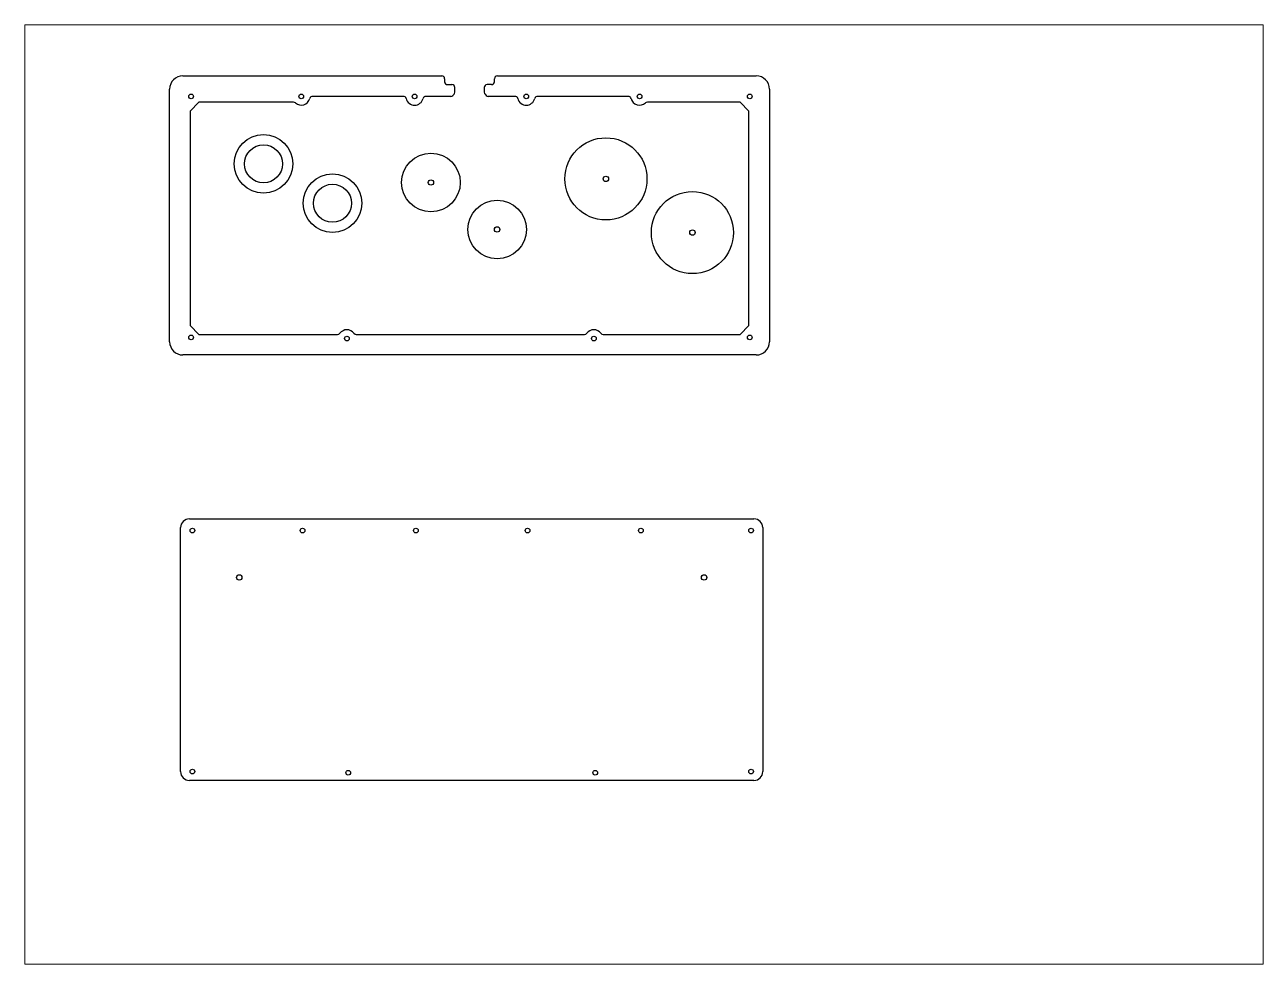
# Paper-space layout 'Layout2' of a CAD drawing. Header units: millimetres. Extents: x 26 to 231, y 20 to 176.
# The model-space entities are those that its viewports show. They can reach past a viewport. Long polylines and large blocks are cut down to what shows.
import ezdxf

# ---------------------------------------------------------------- set-up
doc = ezdxf.new("R2010")
doc.units = ezdxf.units.MM

msp = doc.modelspace()

# ---------------------------------------------------------------- linework, layer by layer
at = {"color": 0}
for p, q in [((52.76, 291.29), (141.01, 291.29)), ((142.01, 290.29), (142.01, 289.29)), ((159.01, 289.29), (159.01, 290.29)), ((160.01, 291.29), (248.26, 291.29)), ((48.26, 200.59), (48.26, 286.79)), ((127.91, 284.29), (97.01, 284.29)), ((144.09, 284.29), (135.65, 284.29)), ((145.22, 285), (144.8, 284.58)), ((155.8, 285), (156.22, 284.58)), ((165.98, 284.29), (156.92, 284.29)), ((204.62, 284.29), (173.73, 284.29)), ((252.76, 286.79), (252.76, 200.59)), ((58.26, 282.29), (55.26, 279.29)), ((55.26, 279.29), (55.26, 206.09)), ((90.49, 282.29), (58.26, 282.29)), ((242.76, 282.29), (211.14, 282.29)), ((242.76, 282.29), (245.76, 279.29)), ((245.76, 206.09), (245.76, 279.29)), ((55.26, 206.09), (58.26, 203.09)), ((58.26, 203.09), (105.51, 203.09)), ((111.91, 203.09), (189.72, 203.09)), ((196.12, 203.09), (242.76, 203.09)), ((245.76, 206.09), (242.76, 203.09)), ((248.26, 196.09), (52.76, 196.09)), ((55, 140.2), (247.5, 140.2)), ((52, 54), (52, 137.2)), ((250.5, 137.2), (250.5, 54)), ((247.5, 51), (55, 51))]:
    msp.add_line(p, q, dxfattribs=at)
for p, q in [((143.01, 288.29), (144.51, 288.29)), ((145.51, 285.7), (145.51, 287.29)), ((155.51, 287.29), (155.51, 285.7)), ((158.01, 288.29), (156.51, 288.29))]:
    msp.add_line(p, q)
for centre, radius in [((55.57, 284.29), 0.8), ((93.14, 284.29), 0.8), ((131.78, 284.29), 0.8), ((169.85, 284.29), 0.8), ((208.5, 284.29), 0.8), ((246.07, 284.29), 0.8), ((80.26, 261.27), 10), ((80.26, 261.27), 6.5), ((197.01, 256.15), 14), ((137.35, 254.91), 10), ((103.78, 247.84), 10), ((103.78, 247.84), 6.5), ((137.35, 254.91), 0.925), ((197.01, 256.15), 0.925), ((226.51, 237.83), 14), ((159.92, 238.9), 10), ((159.92, 238.9), 0.925), ((226.51, 237.83), 0.925), ((55.57, 202.09), 0.8), ((246.07, 202.09), 0.8), ((108.71, 201.69), 0.8), ((192.92, 201.69), 0.8), ((56, 136.2), 0.8), ((93.57, 136.2), 0.8), ((132.21, 136.2), 0.8), ((170.29, 136.2), 0.8), ((208.93, 136.2), 0.8), ((246.5, 136.2), 0.8), ((72, 120.2), 0.925), ((230.5, 120.2), 0.925), ((56, 54), 0.8), ((109.14, 53.6), 0.8), ((193.36, 53.6), 0.8), ((246.5, 54), 0.8)]:
    msp.add_circle(centre, radius)
for centre, radius, start, end in [((52.76, 286.79), 4.5, 90, 180), ((141.01, 290.29), 1, 0, 90), ((160.01, 290.29), 1, 90, 180), ((248.26, 286.79), 4.5, 0, 90), ((144.09, 285.29), 1, 270, 315), ((156.92, 285.29), 1, 225, 270), ((52.76, 200.59), 4.5, 180, 270), ((248.26, 200.59), 4.5, 270, 0), ((55, 137.2), 3, 90, 180), ((247.5, 137.2), 3, 0, 90), ((55, 54), 3, 180, 270), ((247.5, 54), 3, 270, 0)]:
    msp.add_arc(centre, radius, start, end, dxfattribs=at)
for centre, radius, start, end in [((143.01, 289.29), 1, 180, 270), ((144.51, 287.29), 1, 0, 90), ((156.51, 287.29), 1, 90, 180), ((158.01, 289.29), 1, 270, 0), ((93.14, 284.29), 3, 228.6076, 345.5108), ((97.01, 283.29), 1, 90, 165.5108), ((127.91, 283.29), 1, 14.4863, 90), ((131.78, 284.29), 3, 194.4863, 345.5137), ((135.65, 283.29), 1, 90, 165.5137), ((144.51, 285.7), 1, 315, 0), ((156.51, 285.7), 1, 180, 225), ((165.98, 283.29), 1, 14.4834, 90), ((169.85, 284.29), 3, 194.4834, 345.5166), ((173.73, 283.29), 1, 90, 165.5166), ((204.62, 283.29), 1, 14.4805, 90), ((208.5, 284.29), 3, 194.4805, 311.4052), ((90.49, 281.29), 1, 48.6076, 90), ((211.14, 281.29), 1, 90, 131.4052), ((105.51, 204.09), 1, 270, 323.1548), ((108.71, 201.69), 3, 36.8452, 143.1548), ((111.91, 204.09), 1, 216.8452, 270), ((189.72, 204.09), 1, 270, 323.1548), ((192.92, 201.69), 3, 36.8452, 143.1548), ((196.12, 204.09), 1, 216.8452, 270)]:
    msp.add_arc(centre, radius, start, end)

psp = doc.layouts.new('Layout2')

# ---------------------------------------------------------------- viewports
at = {"layer": '0'}
psp.add_viewport(center=(128.5, 97.5), size=(205.6, 156), view_center_point=(210, 148.5), view_height=320.4153, dxfattribs=at)

doc.saveas('drawing.dxf')
